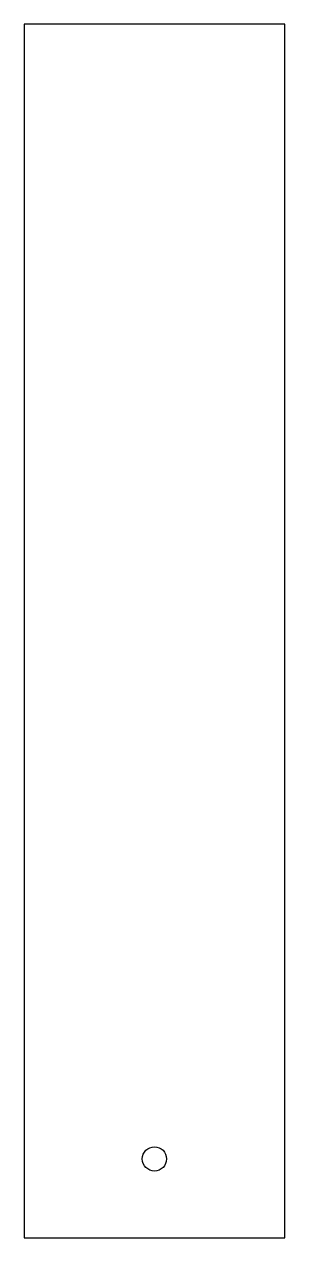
# Model space of a CAD drawing. Header units: metres. Extents: x 6923 to 7138, y 3528 to 4528.
import ezdxf

# ---------------------------------------------------------------- set-up
doc = ezdxf.new("R2010")
doc.units = ezdxf.units.M

msp = doc.modelspace()

# ---------------------------------------------------------------- linework, layer by layer
for p, q in [((6922.8, 4528.3), (6922.8, 3528.3)), ((7137.8, 4528.3), (6922.8, 4528.3)), ((7137.8, 3528.3), (7137.8, 4528.3)), ((6922.8, 3528.3), (7137.8, 3528.3))]:
    msp.add_line(p, q)
msp.add_circle((7030.3, 3593.3), 10)

doc.saveas('drawing.dxf')
